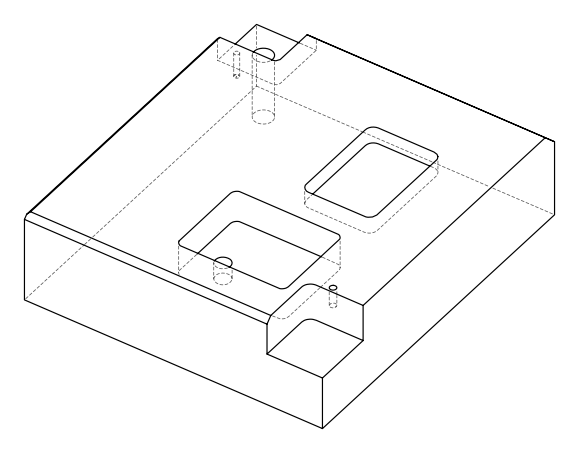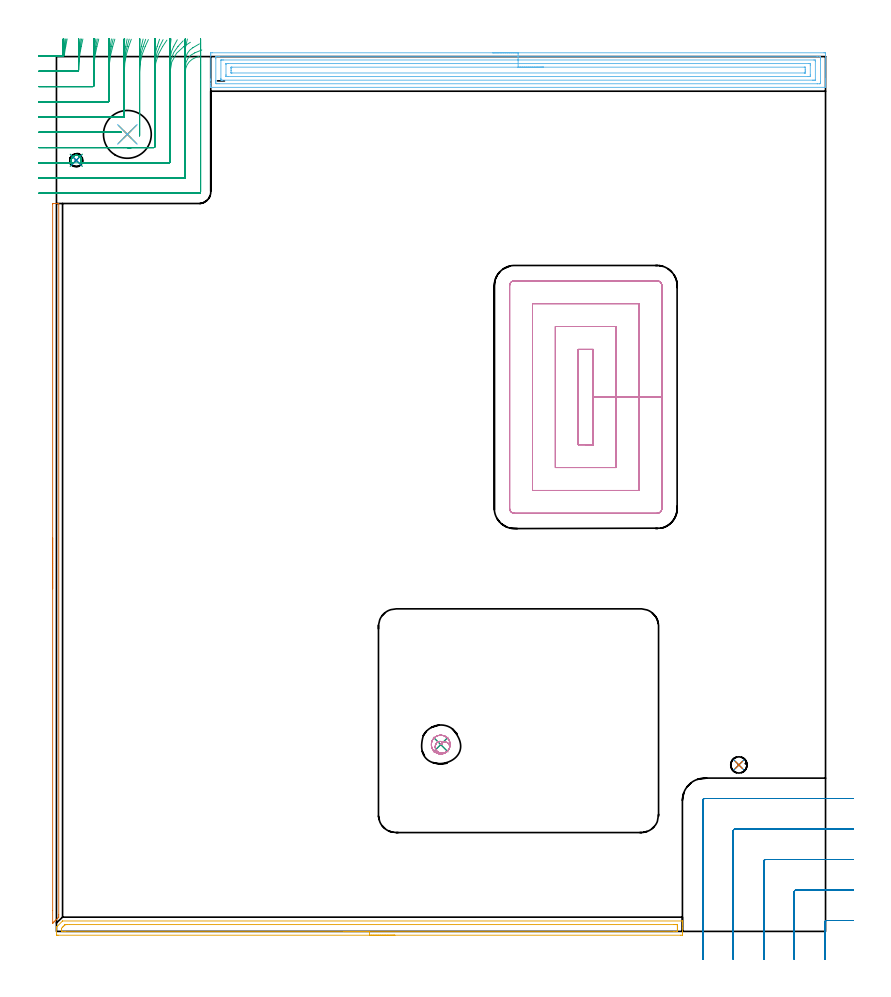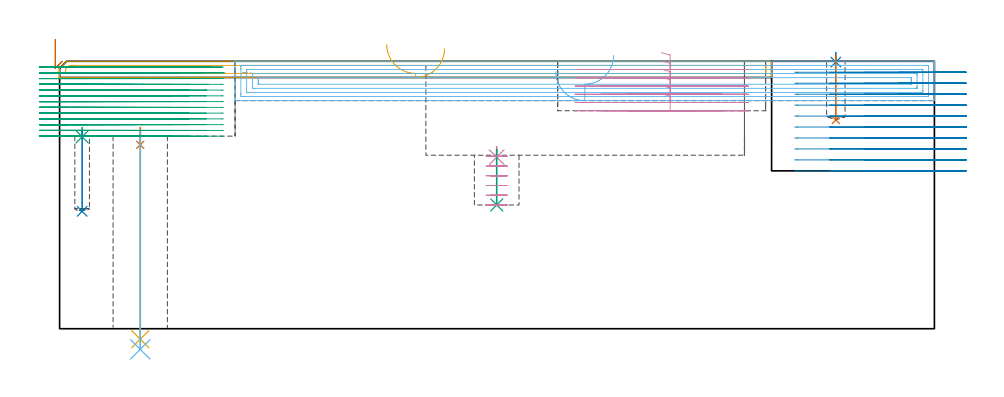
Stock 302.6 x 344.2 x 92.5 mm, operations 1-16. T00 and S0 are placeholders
(PLAN: 17 operations, 10 tool changes, 83.7 min)
(1 SPOT_DRILL | STEP1HOLE | NXT0321_9005460120000 | 0.05 min | 3103 mm3)
(2 SPOT_DRILL_1 | STEP1POCKET | NXT0321_9005460120000 | 0.03 min | 0 mm3)
(3 SPOT_DRILL_2 | STEP1POCKET_1 | NXT0321_9005460120000 | 0.03 min | 2790 mm3)
(4 SPOT_DRILL_3 | STEP1POCKET_2 | NXT0321_9005460120000 | 0.04 min | 3585 mm3)
(5 DRILL_THROUGH_HOLE_INTO_CENTER | STEP1HOLE | NXT0301_087 | 0.3 min | 6845 mm3)
(6 DRILL_TO_ENLARGE_THROUGH_HOLE | STEP1HOLE | UGT0301_256 | 0.31 min | 15695 mm3)
(7 DRILL_BLIND_HOLE_INTO_CENTER | STEP1POCKET | NXT0301_035 | 0.09 min | 621 mm3)
(8 DRILL_BLIND_HOLE_INTO_CENTER_1 | STEP1POCKET_1 | NXT0301_022 | 0.12 min | 521 mm3)
(9 DRILL_BLIND_HOLE_INTO_CENTER_2 | STEP1POCKET_2 | NXT0301_128 | 0.08 min | 1901 mm3)
(10 MILL_ROUGH_BLIND_HOLE_CONTOUR | STEP1POCKET_2 | NXT0201_009 | Spiral | 1.02 min | 3254 mm3)
(11 AREA_MILL | FG_CHAMFER_SURFACE | UGT0205_001 | 4.13 min | 3912 mm3)
(12 AREA_MILL_1 | FG_CHAMFER_SURFACE_1 | UGT0205_001 | 9.96 min | 23023 mm3)
(13 AREA_MILL_2 | FG_CHAMFER_SURFACE_2 | UGT0205_001 | 2.41 min | 817 mm3)
(14 MILL_CORNER_NOTCH_RECTANGULAR | CORNER_NOTCH_RECTANGULAR | NXT0201_012 | Follow Part, ap 4, ae 75% | 8.61 min | 127990 mm3)
(15 MILL_CORNER_NOTCH_RECTANGULAR_1 | CORNER_NOTCH_RECTANGULAR_1 | NXT0201_009 | Follow Part, ap 2, ae 75% | 21.52 min | 80135 mm3)
(16 MILL_RECTANGULAR_POCKET | POCKET_RECTANGULAR_STRAIGHT | NXT0201_011 | Follow Part, ap 3, ae 75% | 10.21 min | 126364 mm3)
(17 MILL_RECTANGULAR_POCKET_1 | POCKET_RECTANGULAR_STRAIGHT_1 | NXT0201_011 | Follow Part, ap 3, ae 75% | 24.79 min | 308334 mm3)
(TOOL NXT0321_9005460120000 | NC Spot Drill, 142deg, 12mm, Carbide, Uncoated | D12 PA142 FL30 Z2)
(TOOL NXT0301_087 | Carbide Drill 11.6mm [860.1-1160-058A1-MM 2214] | D11.6 PA140 FL72 Z2)
(TOOL UGT0301_256 | Twist Drill 18.8 mm | D18.8 PA118 FL135 Z2)
(TOOL NXT0301_035 | Carbide Drill 6.4mm [860.1-0640-032A1-MM 2214] | D6.4 PA140 FL53 Z2)
(TOOL NXT0301_022 | Carbide Drill 5.1mm [860.1-0510-015A1-MM 2214] | D5.1 PA140 FL28 Z2)
(TOOL NXT0301_128 | Carbide Drill 12mm [861.1-1200-036A1-GP GC34] | D12 PA150 FL37.4 Z2)
(TOOL NXT0201_009 | ENDMILL 8mm [2P460-0800-NA 1630] | D8 FL26 Z6)
(TOOL UGT0205_001 | Chamfer Mill 20 x 3 x 45 deg. | D20 FL50 Z2)
(TOOL NXT0201_012 | ENDMILL 16mm [2P460-1600-NA 1630] | D16 FL38 Z6)
(TOOL NXT0201_011 | ENDMILL 12mm [2P460-1200-NA 1630] | D12 FL38 Z6)
(OP 1 SPOT_DRILL)
G17 G21 G94 G90
T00 M6
G54
G17 G0 G90 X27.9 Y313.6 S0 M3
G43 Z102.5 H0
G94 G81 G98 Z63.6 F250. R69.6
G80
M5
M2
(OP 2 SPOT_DRILL_1)
G17 G21 G94 G90
T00 M6
G54
G17 G0 G90 X268.5 Y65.5 S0 M3
G43 Z102.5 H0
G94 G81 G98 Z92.225 F250. R95.5
G80
M5
M2
(OP 3 SPOT_DRILL_2)
G17 G21 G94 G90
T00 M6
G54
G17 G0 G90 X7.8 Y303.4 S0 M3
G43 Z102.5 H0
G94 G81 G98 Z66.38 F250. R69.6
G80
M5
M2
(OP 4 SPOT_DRILL_3)
G17 G21 G94 G90
T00 M6
G54
G17 G0 G90 X151.2 Y73.5 S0 M3
G43 Z102.5 H0
G94 G81 G98 Z59.337 F250. R63.
G80
M5
M2
(OP 5 DRILL_THROUGH_HOLE_INTO_CENTER)
G17 G21 G94 G90
T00 M6
G54
G17 G0 G90 X27.9 Y313.6 S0 M3
G43 Z102.5 H1
G94 G73 G98 Z-3.611 F250. Q10.03 R68.6
G80
M5
M2
(OP 6 DRILL_TO_ENLARGE_THROUGH_HOLE)
G17 G21 G94 G90
T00 M6
G54
G17 G0 G90 X27.9 Y313.6 S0 M3
G43 Z102.5 H0
G94 G73 G98 Z-7.148 F250. Q18.437 R68.6
G80
M5
M2
(OP 7 DRILL_BLIND_HOLE_INTO_CENTER)
G17 G21 G94 G90
T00 M6
G54
G17 G0 G90 X268.5 Y65.5 S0 M3
G43 Z102.5 H1
G94 G81 G98 Z72.2 F250. R94.5
G80
M5
M2
(OP 8 DRILL_BLIND_HOLE_INTO_CENTER_1)
G17 G21 G94 G90
T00 M6
G54
G17 G0 G90 X7.8 Y303.4 S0 M3
G43 Z102.5 H1
G94 G81 G98 Z40.6 F250. R68.6
G80
M5
M2
(OP 9 DRILL_BLIND_HOLE_INTO_CENTER_2)
G17 G21 G94 G90
T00 M6
G54
G17 G0 G90 X151.2 Y73.5 S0 M3
G43 Z102.5 H1
G94 G81 G98 Z42.8 F250. R62.
G80
M5
M2
(OP 10 MILL_ROUGH_BLIND_HOLE_CONTOUR)
G17 G21 G94 G90
T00 M6
G54
G17 G0 G90 X151.2 Y73.5 S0 M3
G43 Z102.5 H1
Z59.633
G94 G3 X151.344 Y74.717 R0.617 F250.
X149.401 Y73.932 R1.804
X150.528 Y70.357 R2.447
X154.497 Y71.82 R3.115
X152.88 Y76.797 R3.7
X154.497 Y71.82 R-3.7
X153.688 Y74.308 R1.85
X151.2 Y73.5 R1.85
G0 Z56.267
G3 X151.344 Y74.717 R0.617
X149.401 Y73.932 R1.804
X150.528 Y70.357 R2.447
X154.497 Y71.82 R3.115
X152.88 Y76.797 R3.7
X154.497 Y71.82 R-3.7
X153.688 Y74.308 R1.85
X151.2 Y73.5 R1.85
G0 Z52.9
G3 X151.344 Y74.717 R0.617
X149.401 Y73.932 R1.804
X150.528 Y70.357 R2.447
X154.497 Y71.82 R3.115
X152.88 Y76.797 R3.7
X154.497 Y71.82 R-3.7
X153.688 Y74.308 R1.85
X151.2 Y73.5 R1.85
G0 Z49.533
G3 X151.344 Y74.717 R0.617
X149.401 Y73.932 R1.804
X150.528 Y70.357 R2.447
X154.497 Y71.82 R3.115
X152.88 Y76.797 R3.7
X154.497 Y71.82 R-3.7
X153.688 Y74.308 R1.85
X151.2 Y73.5 R1.85
G0 Z46.167
G3 X151.344 Y74.717 R0.617
X149.401 Y73.932 R1.804
X150.528 Y70.357 R2.447
X154.497 Y71.82 R3.115
X152.88 Y76.797 R3.7
X154.497 Y71.82 R-3.7
X153.688 Y74.308 R1.85
X151.2 Y73.5 R1.85
G0 Z42.8
G3 X151.344 Y74.717 R0.617
X149.401 Y73.932 R1.804
X150.528 Y70.357 R2.447
X154.497 Y71.82 R3.115
X152.88 Y76.797 R3.7
X154.497 Y71.82 R-3.7
X153.688 Y74.308 R1.85
X151.2 Y73.5 R1.85
G0 Z102.5
M5
M2
(OP 11 AREA_MILL)
G17 G21 G94 G90
T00 M6
G54
G17 G0 G90 X133.15 Y-1.5 S1061 M3
G43 Z102.5 H0
Z96.9
G94 G1 X133.112 Z96.028 F250.
X132.998 Z95.163
X132.809 Z94.312
X132.547 Z93.48
X132.213 Z92.674
X131.81 Z91.9
X131.342 Z91.164
X130.81 Z90.472
X130.221 Z89.829
X129.578 Z89.24
X128.886 Z88.708
X128.15 Z88.24
X127.376 Z87.837
X126.57 Z87.503
X125.738 Z87.241
X124.886 Z87.052
X124.022 Z86.938
X123.15 Z86.9
X0.631
X0.472 Y-1.498 Z86.902
X0.002 Y-1.491 Z86.905
X0. Y-1.292 Z87.106
Y-0.035 Z88.36
Y0.698 Z89.098
Y1.012 Z89.412
X0.001 Y1.381 Z89.775
X0.01 Y1.703 Z90.101
X0.049 Y1.745 Z90.144
X0.184 Y1.884 Z90.283
X2.373 Y4.073 Z92.472
X2.41 Y4.1 Z92.499
X246.12 Z92.5
X246.29 Y4.104 Z92.495
X246.292 Y4.049 Z92.441
X246.3 Y3.627 Z92.027
Y3.369 Z91.768
Y2.635 Z91.031
Y1.379 Z89.776
Y-0.035 Z88.36
Y-0.664 Z87.733
X246.298 Y-0.926 Z87.471
X246.292 Y-1.491 Z86.905
X246.239 Y-1.493 Z86.904
X245.669 Y-1.5 Z86.9
X123.15
Y-0.086 Z88.314
X3.314
X2.467 Y-0.082 Z88.318
X2.42 Y-0.079 Z88.321
X2.01 Y-0.035 Z88.365
X2.004 Y0.378 Z88.778
X2.01 Y0.855 Z89.255
X2.017 Y1.256 Z89.656
X2.42 Y1.67 Z90.07
X2.457 Y1.708 Z90.108
X2.904 Y2.154 Z90.554
X3.314 Y2.563 Z90.963
X3.352 Y2.597 Z90.997
X3.397 Y2.635 Z91.035
X4.161 Y2.682 Z91.082
X4.208 Y2.684 Z91.084
X5.052 Y2.686 Z91.086
X242.986
X243.833 Y2.682 Z91.082
X243.88 Y2.679 Z91.079
X244.29 Y2.635 Z91.035
X244.297 Y2.22 Z90.62
X244.299 Y1.745 Z90.145
X244.3 Y1.327 Z89.727
X244.299 Y0.855 Z89.255
X244.298 Y0.439 Z88.839
X244.29 Y-0.035 Z88.365
X243.925 Y-0.08 Z88.32
X243.88 Y-0.082 Z88.318
X243.036 Y-0.086 Z88.314
X242.986
X123.15
X122.278 Z88.352
X121.414 Z88.466
X120.562 Z88.655
X119.73 Z88.917
X118.924 Z89.251
X118.15 Z89.654
X117.414 Z90.123
X116.722 Z90.654
X116.079 Z91.243
X115.49 Z91.886
X114.958 Z92.578
X114.49 Z93.314
X114.087 Z94.088
X113.753 Z94.894
X113.491 Z95.726
X113.302 Z96.578
X113.188 Z97.443
X113.15 Z98.314
G0 Z102.5
M5
M2
(OP 12 AREA_MILL_1)
G17 G21 G94 G90
T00 M6
G54
G17 G0 G90 X171.65 Y345.7 S1061 M3
G43 Z102.5 H0
Z88.9
G94 G1 X171.688 Z88.028 F250.
X171.802 Z87.164
X171.991 Z86.312
X172.253 Z85.48
X172.587 Z84.674
X172.99 Z83.9
X173.458 Z83.164
X173.99 Z82.472
X174.579 Z81.829
X175.222 Z81.24
X175.914 Z80.708
X176.65 Z80.24
X177.424 Z79.837
X178.23 Z79.503
X179.062 Z79.241
X179.913 Z79.052
X180.778 Z78.938
X181.65 Z78.9
X302.007
X302.331 Y345.696 Z78.902
X302.59 Y345.691 Z78.906
X302.6 Y345.428 Z79.169
Y335.34 Z89.254
Y334.743 Z89.853
Y334.45 Z90.146
Y333.853 Z90.743
Y333.56 Z91.035
Y332.974 Z91.625
Y332.476 Z92.123
Y332.141 Z92.45
X302.591 Y332.103 Z92.488
X302.453 Y332.1 Z92.5
X60.847
X60.71 Y332.103 Z92.488
X60.707 Y332.139 Z92.452
X60.7 Y332.475 Z92.124
Y332.974 Z91.625
Y333.56 Z91.035
Y334.743 Z89.854
Y335.34 Z89.254
Y344.831 Z79.766
X60.702 Y345.13 Z79.467
X60.707 Y345.691 Z78.906
X60.728 Y345.693 Z78.904
X61.293 Y345.7 Z78.9
X181.65
Y344.286 Z80.314
X299.333
X300.181 Y344.283 Z80.317
X300.224 Y344.28 Z80.32
X300.59 Y344.24 Z80.36
X300.597 Y343.868 Z80.732
X300.599 Y343.35 Z81.25
X300.6 Y342.975 Z81.625
X300.599 Y334.45 Z90.15
X300.598 Y334.078 Z90.522
X300.59 Y333.56 Z91.04
X300.264 Y333.52 Z91.08
X300.224 Y333.518 Z91.082
X299.379 Y333.514 Z91.086
X299.333
X63.967
X63.119 Y333.517 Z91.083
X63.076 Y333.52 Z91.08
X62.71 Y333.56 Z91.04
X62.703 Y333.932 Z90.668
X62.701 Y334.45 Z90.15
X62.7 Y334.825 Z89.775
X62.701 Y343.35 Z81.25
X62.702 Y343.723 Z80.877
X62.71 Y344.24 Z80.36
X63.036 Y344.28 Z80.32
X63.076 Y344.282 Z80.318
X63.921 Y344.286 Z80.314
X63.967
X181.65
Y342.872 Z81.728
X298.029 Y342.871 Z81.729
X298.441 Y342.867 Z81.733
X298.569 Y342.865 Z81.735
X298.59 Y342.618 Z81.982
X298.597 Y342.46 Z82.14
X298.6 Y342.302 Z82.298
X298.599 Y335.182 Z89.418
X298.593 Y335.024 Z89.576
X298.586 Y334.935 Z89.665
X298.544 Y334.932 Z89.668
X298.441 Y334.93 Z89.67
X297.962 Y334.928 Z89.672
X297.55
X65.271 Y334.929 Z89.671
X64.859 Y334.933 Z89.667
X64.731 Y334.935 Z89.665
X64.71 Y335.182 Z89.418
X64.703 Y335.34 Z89.26
X64.7 Y335.498 Z89.102
X64.701 Y342.618 Z81.982
X64.707 Y342.776 Z81.824
X64.714 Y342.865 Z81.735
X64.756 Y342.868 Z81.732
X64.859 Y342.87 Z81.73
X65.338 Y342.871 Z81.729
X65.75 Y342.872 Z81.728
X181.65
Y341.457 Z83.143
X295.88
X296.557 Y341.451 Z83.149
X296.59 Y341.45 Z83.151
X296.594 Y341.408 Z83.192
X296.597 Y341.313 Z83.287
X296.599 Y341.121 Z83.479
X296.6 Y340.738 Z83.862
Y337.178 Z87.422
X296.599 Y336.704 Z87.896
X296.597 Y336.496 Z88.104
X296.592 Y336.393 Z88.207
X296.588 Y336.349 Z88.251
X296.541 Y336.347 Z88.253
X295.767 Y336.343 Z88.257
X295.654
X67.42
X66.743 Y336.349 Z88.251
X66.71 Y336.351 Z88.249
X66.706 Y336.392 Z88.208
X66.703 Y336.487 Z88.113
X66.701 Y336.679 Z87.921
X66.7 Y337.062 Z87.538
X66.701 Y341.096 Z83.504
X66.703 Y341.304 Z83.296
X66.708 Y341.407 Z83.193
X66.712 Y341.451 Z83.149
X66.759 Y341.453 Z83.147
X67.533 Y341.457 Z83.143
X67.646
X181.65
Y340.043 Z84.557
X294.237
X294.406 Y340.041 Z84.559
X294.541 Y340.038 Z84.562
X294.579 Y340.036 Z84.564
X294.59 Y340.028 Z84.572
X294.592 Y339.995 Z84.605
X294.596 Y339.79 Z84.81
X294.6 Y339.175 Z85.425
Y338.9 Z85.7
Y338.285 Z86.315
X294.599 Y338.01 Z86.59
X294.597 Y337.856 Z86.744
X294.593 Y337.78 Z86.82
X294.591 Y337.766 Z86.834
X294.562 Y337.764 Z86.836
X294.491 Y337.76 Z86.84
X294.237 Y337.757 Z86.843
X69.063
X68.894 Y337.759 Z86.841
X68.759 Y337.762 Z86.838
X68.72 Y337.764 Z86.836
X68.71 Y337.772 Z86.828
X68.708 Y337.805 Z86.795
X68.704 Y338.01 Z86.59
X68.7 Y338.625 Z85.975
Y338.9 Z85.7
Y339.515 Z85.085
X68.701 Y339.79 Z84.81
X68.703 Y339.944 Z84.656
X68.707 Y340.02 Z84.58
X68.709 Y340.034 Z84.566
X68.738 Y340.036 Z84.564
X68.809 Y340.039 Z84.561
X69.063 Y340.042 Z84.558
X181.65 Y340.043 Z84.557
X182.522 Z84.595
X183.386 Z84.709
X184.238 Z84.898
X185.07 Z85.16
X185.876 Z85.494
X186.65 Z85.897
X187.386 Z86.365
X188.078 Z86.896
X188.721 Z87.486
X189.31 Z88.129
X189.841 Z88.821
X190.31 Z89.557
X190.713 Z90.331
X191.047 Z91.137
X191.309 Z91.969
X191.498 Z92.82
X191.612 Z93.685
X191.65 Z94.557
G0 Z102.5
M5
M2
(OP 13 AREA_MILL_2)
G17 G21 G94 G90
T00 M6
G54
G17 G0 G90 X-1.5 Y134.8 S1061 M3
G43 Z102.5 H0
Z100.1
G94 G1 Y134.838 Z99.228 F250.
Y134.952 Z98.364
Y135.141 Z97.512
Y135.403 Z96.68
Y135.737 Z95.874
Y136.14 Z95.1
Y136.608 Z94.364
Y137.14 Z93.672
Y137.729 Z93.029
Y138.372 Z92.44
Y139.064 Z91.908
Y139.8 Z91.44
Y140.574 Z91.037
Y141.38 Z90.703
Y142.212 Z90.441
Y143.064 Z90.252
Y143.928 Z90.138
Y144.8 Z90.1
Y285.963
X-1.496 Y286.242 Z90.104
X-1.491 Y286.397 Z90.105
X-1.481 Y286.399 Z90.116
X-0.3 Y286.4 Z91.295
X0.319 Z91.918
X0.668 Z92.267
X0.786 Y286.397 Z92.378
X0.898 Y286.39 Z92.488
X0.9 Y286.242 Z92.5
Y6.482
X0.893 Y5.6 Z92.493
X0.887 Y5.589 Z92.487
X0.573 Y5.271 Z92.169
X-0.158 Y4.541 Z91.439
X-0.3 Y4.398 Z91.295
X-0.448 Y4.251 Z91.149
X-0.585 Y4.114 Z91.013
X-0.736 Y3.961 Z90.859
X-0.895 Y3.804 Z90.703
X-1.012 Y3.687 Z90.586
X-1.173 Y3.525 Z90.422
X-1.341 Y3.358 Z90.257
X-1.397 Y3.302 Z90.201
X-1.496 Y3.216 Z90.102
X-1.499 Y3.222 Z90.099
X-1.5 Y8.211 Z90.1
Y144.8
Y145.672 Z90.138
Y146.536 Z90.252
Y147.388 Z90.441
Y148.22 Z90.703
Y149.026 Z91.037
Y149.8 Z91.44
Y150.536 Z91.908
Y151.228 Z92.44
Y151.871 Z93.029
Y152.46 Z93.672
Y152.992 Z94.364
Y153.46 Z95.1
Y153.863 Z95.874
Y154.197 Z96.68
Y154.459 Z97.512
Y154.648 Z98.364
Y154.762 Z99.228
Y154.8 Z100.1
G0 Z102.5
M5
M2
(OP 14 MILL_CORNER_NOTCH_RECTANGULAR)
G17 G21 G94 G90
T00 M6
G54
G17 G0 G90 X313.6 Y4.3 S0 M3
G43 Z102.5 H1
Z88.71
G94 G1 X310.6 F250.
X303.095 F500.
G3 X302.3 Y3.505 R0.8
G1 Y-8.
Y-11. F250.
G0 Z102.5
X313.6 Y16.3
Z88.71
G1 X310.6
X291.096 F500.
G3 X290.3 Y15.504 R0.8
G1 Y-8.
Y-11. F250.
G0 Z102.5
X313.6 Y28.3
Z88.71
G1 X310.6
X279.096 F500.
G3 X278.3 Y27.504 R0.8
G1 Y-8.
Y-11. F250.
G0 Z102.5
X313.6 Y40.3
Z88.71
G1 X310.6
X267.096 F500.
G3 X266.3 Y39.504 R0.8
G1 Y-8.
Y-11. F250.
G0 Z102.5
X313.6 Y52.3
Z88.71
G1 X310.6
X255.096 F500.
G3 X254.3 Y51.504 R0.8
G1 Y-8.
Y-11. F250.
G0 Z102.5
X313.6 Y4.3
Z84.92
G1 X310.6
X303.095 F500.
G3 X302.3 Y3.505 R0.8
G1 Y-8.
Y-11. F250.
G0 Z102.5
X313.6 Y16.3
Z84.92
G1 X310.6
X291.096 F500.
G3 X290.3 Y15.504 R0.8
G1 Y-8.
Y-11. F250.
G0 Z102.5
X313.6 Y28.3
Z84.92
G1 X310.6
X279.096 F500.
G3 X278.3 Y27.504 R0.8
G1 Y-8.
Y-11. F250.
G0 Z102.5
X313.6 Y40.3
Z84.92
G1 X310.6
X267.096 F500.
G3 X266.3 Y39.504 R0.8
G1 Y-8.
Y-11. F250.
G0 Z102.5
X313.6 Y52.3
Z84.92
G1 X310.6
X255.096 F500.
G3 X254.3 Y51.504 R0.8
G1 Y-8.
Y-11. F250.
G0 Z102.5
X313.6 Y4.3
Z81.13
G1 X310.6
X303.095 F500.
G3 X302.3 Y3.505 R0.8
G1 Y-8.
Y-11. F250.
G0 Z102.5
X313.6 Y16.3
Z81.13
G1 X310.6
X291.096 F500.
G3 X290.3 Y15.504 R0.8
G1 Y-8.
Y-11. F250.
G0 Z102.5
X313.6 Y28.3
Z81.13
G1 X310.6
X279.096 F500.
G3 X278.3 Y27.504 R0.8
G1 Y-8.
Y-11. F250.
G0 Z102.5
X313.6 Y40.3
Z81.13
G1 X310.6
X267.096 F500.
G3 X266.3 Y39.504 R0.8
G1 Y-8.
Y-11. F250.
G0 Z102.5
X313.6 Y52.3
Z81.13
G1 X310.6
X255.096 F500.
G3 X254.3 Y51.504 R0.8
G1 Y-8.
Y-11. F250.
G0 Z102.5
X313.6 Y4.3
Z77.34
G1 X310.6
X303.095 F500.
G3 X302.3 Y3.505 R0.8
G1 Y-8.
Y-11. F250.
G0 Z102.5
X313.6 Y16.3
Z77.34
G1 X310.6
X291.096 F500.
G3 X290.3 Y15.504 R0.8
G1 Y-8.
Y-11. F250.
G0 Z102.5
X313.6 Y28.3
Z77.34
G1 X310.6
X279.096 F500.
G3 X278.3 Y27.504 R0.8
G1 Y-8.
Y-11. F250.
G0 Z102.5
X313.6 Y40.3
Z77.34
G1 X310.6
X267.096 F500.
G3 X266.3 Y39.504 R0.8
G1 Y-8.
Y-11. F250.
G0 Z102.5
X313.6 Y52.3
Z77.34
G1 X310.6
X255.096 F500.
G3 X254.3 Y51.504 R0.8
G1 Y-8.
Y-11. F250.
G0 Z102.5
X313.6 Y4.3
Z73.55
G1 X310.6
X303.095 F500.
G3 X302.3 Y3.505 R0.8
G1 Y-8.
Y-11. F250.
G0 Z102.5
X313.6 Y16.3
Z73.55
G1 X310.6
X291.096 F500.
G3 X290.3 Y15.504 R0.8
G1 Y-8.
Y-11. F250.
G0 Z102.5
X313.6 Y28.3
Z73.55
G1 X310.6
X279.096 F500.
G3 X278.3 Y27.504 R0.8
G1 Y-8.
Y-11. F250.
G0 Z102.5
X313.6 Y40.3
Z73.55
G1 X310.6
X267.096 F500.
G3 X266.3 Y39.504 R0.8
G1 Y-8.
Y-11. F250.
G0 Z102.5
X313.6 Y52.3
Z73.55
G1 X310.6
X255.096 F500.
G3 X254.3 Y51.504 R0.8
G1 Y-8.
Y-11. F250.
G0 Z102.5
X313.6 Y4.3
Z69.76
G1 X310.6
X303.095 F500.
G3 X302.3 Y3.505 R0.8
G1 Y-8.
Y-11. F250.
G0 Z102.5
X313.6 Y16.3
Z69.76
G1 X310.6
X291.096 F500.
G3 X290.3 Y15.504 R0.8
G1 Y-8.
Y-11. F250.
G0 Z102.5
X313.6 Y28.3
Z69.76
G1 X310.6
X279.096 F500.
G3 X278.3 Y27.504 R0.8
G1 Y-8.
Y-11. F250.
G0 Z102.5
X313.6 Y40.3
Z69.76
G1 X310.6
X267.096 F500.
G3 X266.3 Y39.504 R0.8
G1 Y-8.
Y-11. F250.
G0 Z102.5
X313.6 Y52.3
Z69.76
G1 X310.6
X255.096 F500.
G3 X254.3 Y51.504 R0.8
G1 Y-8.
Y-11. F250.
G0 Z102.5
X313.6 Y4.3
Z65.97
G1 X310.6
X303.095 F500.
G3 X302.3 Y3.505 R0.8
G1 Y-8.
Y-11. F250.
G0 Z102.5
X313.6 Y16.3
Z65.97
G1 X310.6
X291.096 F500.
G3 X290.3 Y15.504 R0.8
G1 Y-8.
Y-11. F250.
G0 Z102.5
X313.6 Y28.3
Z65.97
G1 X310.6
X279.096 F500.
G3 X278.3 Y27.504 R0.8
G1 Y-8.
Y-11. F250.
G0 Z102.5
X313.6 Y40.3
Z65.97
G1 X310.6
X267.096 F500.
G3 X266.3 Y39.504 R0.8
G1 Y-8.
Y-11. F250.
G0 Z102.5
X313.6 Y52.3
Z65.97
G1 X310.6
X255.096 F500.
G3 X254.3 Y51.504 R0.8
G1 Y-8.
Y-11. F250.
G0 Z102.5
X313.6 Y4.3
Z62.18
G1 X310.6
X303.095 F500.
G3 X302.3 Y3.505 R0.8
G1 Y-8.
Y-11. F250.
G0 Z102.5
X313.6 Y16.3
Z62.18
G1 X310.6
X291.096 F500.
G3 X290.3 Y15.504 R0.8
G1 Y-8.
Y-11. F250.
G0 Z102.5
X313.6 Y28.3
Z62.18
G1 X310.6
X279.096 F500.
G3 X278.3 Y27.504 R0.8
G1 Y-8.
Y-11. F250.
G0 Z102.5
X313.6 Y40.3
Z62.18
G1 X310.6
X267.096 F500.
G3 X266.3 Y39.504 R0.8
G1 Y-8.
Y-11. F250.
G0 Z102.5
X313.6 Y52.3
Z62.18
G1 X310.6
X255.096 F500.
G3 X254.3 Y51.504 R0.8
G1 Y-8.
Y-11. F250.
G0 Z102.5
X313.6 Y4.3
Z58.39
G1 X310.6
X303.095 F500.
G3 X302.3 Y3.505 R0.8
G1 Y-8.
Y-11. F250.
G0 Z102.5
X313.6 Y16.3
Z58.39
G1 X310.6
X291.096 F500.
G3 X290.3 Y15.504 R0.8
G1 Y-8.
Y-11. F250.
G0 Z102.5
X313.6 Y28.3
Z58.39
G1 X310.6
X279.096 F500.
G3 X278.3 Y27.504 R0.8
G1 Y-8.
Y-11. F250.
G0 Z102.5
X313.6 Y40.3
Z58.39
G1 X310.6
X267.096 F500.
G3 X266.3 Y39.504 R0.8
G1 Y-8.
Y-11. F250.
G0 Z102.5
X313.6 Y52.3
Z58.39
G1 X310.6
X255.096 F500.
G3 X254.3 Y51.504 R0.8
G1 Y-8.
Y-11. F250.
G0 Z102.5
X313.6 Y4.3
Z54.6
G1 X310.6
X303.095 F500.
G3 X302.3 Y3.505 R0.8
G1 Y-8.
Y-11. F250.
G0 Z102.5
X313.6 Y16.3
Z54.6
G1 X310.6
X291.096 F500.
G3 X290.3 Y15.504 R0.8
G1 Y-8.
Y-11. F250.
G0 Z102.5
X313.6 Y28.3
Z54.6
G1 X310.6
X279.096 F500.
G3 X278.3 Y27.504 R0.8
G1 Y-8.
Y-11. F250.
G0 Z102.5
X313.6 Y40.3
Z54.6
G1 X310.6
X267.096 F500.
G3 X266.3 Y39.504 R0.8
G1 Y-8.
Y-11. F250.
G0 Z102.5
X313.6 Y52.3
Z54.6
G1 X310.6
X255.096 F500.
G3 X254.3 Y51.504 R0.8
G1 Y-8.
Y-11. F250.
G0 Z102.5
M5
M2
(OP 15 MILL_CORNER_NOTCH_RECTANGULAR_1)
G17 G21 G94 G90
T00 M6
G54
G17 G0 G90 X-6.995 Y344.4 S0 M3
G43 Z102.5 H1
Z90.508
G94 G1 X-3.995 F250.
X2.714 F500.
G3 X3.107 Y344.747 R0.4
G2 X3.647 Y348.2 R54.
G1 X4.207 Y351.147 F250.
G0 Z102.5
X-7. Y338.4
Z90.508
G1 X-4.
X8.308 F500.
G3 X8.705 Y338.791 R0.4
G2 X9.768 Y348.2 R48.
G1 X10.398 Y351.133 F250.
G0 Z102.5
X-7. Y332.4
Z90.508
G1 X-4.
X14.304 F500.
G3 X14.7 Y332.796 R0.4
G1 Y338.13
G2 X15.925 Y348.2 R42.
G1 X16.644 Y351.112 F250.
G0 Z102.5
X-7. Y326.4
Z90.508
G1 X-4.
X20.303 F500.
G3 X20.7 Y326.797 R0.4
G1 Y338.13
G2 X22.137 Y348.2 R36.
G1 X22.976 Y351.08 F250.
G0 Z102.5
X-7. Y320.4
Z90.508
G1 X-4.
X26.303 F500.
G3 X26.7 Y320.797 R0.4
G1 Y338.13
G2 X28.441 Y348.2 R30.
G1 X29.448 Y351.026 F250.
G0 Z102.5
X-7. Y314.4
Z90.508
G1 X-4.
X22.566 F500.
X25.566 F250.
G0 Z102.5
X-7. Y308.4
Z90.508
G1 X-4.
X26.459 F500.
X29.459 F250.
G0 Z102.5
X32.7 Y313.066
Z90.508
G1 Y316.066
Y338.13 F500.
G2 X34.915 Y348.2 R24.
G1 X36.174 Y350.923 F250.
G0 Z102.5
X27.842 Y308.4
Z90.508
G1 X29.342
X38.303 F500.
G3 X38.7 Y308.797 R0.4
G1 Y338.13
G2 X41.78 Y348.2 R18.
G1 X43.459 Y350.687 F250.
G0 Z102.5
X-7. Y302.4
Z90.508
G1 X-4.
X6.084 F500.
G2 X5.812 Y303.258 R2.027
X8.606 Y305.222 R1.994
X9.6 Y302.542 R2.006
G1 X9.528 Y302.4
X44.303
G3 X44.7 Y302.797 R0.4
G1 Y338.13
G2 X50.173 Y348.2 R12.
G1 X52.691 Y349.832 F250.
G0 Z102.5
X-7. Y296.4
Z90.508
G1 X-4.
X50.303 F500.
G3 X50.7 Y296.797 R0.4
G1 Y338.13
G2 X54.7 Y343.787 R6.
G1 X56.114 Y344.287 F250.
G0 Z102.5
X-7. Y290.4
Z90.508
G1 X-4.
X56.1 F500.
G3 X56.7 Y291. R0.6
G1 Y338.13
Y341.13 F250.
G0 Z102.5
X-6.995 Y344.4
Z88.515
G1 X-3.995
X2.505 F500.
G3 X2.9 Y344.762 R0.4
G2 X3.308 Y348.2 R54.
G1 X3.756 Y351.166 F250.
G0 Z102.5
X-7. Y338.4
Z88.515
G1 X-4.
X8.304 F500.
G3 X8.7 Y338.796 R0.4
G1 Y340.123
G2 X9.385 Y348.2 R48.
G1 X9.889 Y351.157 F250.
G0 Z102.5
X-7. Y332.4
Z88.515
G1 X-4.
X14.304 F500.
G3 X14.7 Y332.796 R0.4
G1 Y340.123
G2 X15.484 Y348.2 R42.
G1 X16.061 Y351.144 F250.
G0 Z102.5
X-7. Y326.4
Z88.515
G1 X-4.
X20.303 F500.
G3 X20.7 Y326.797 R0.4
G1 Y340.123
G2 X21.618 Y348.2 R36.
G1 X22.291 Y351.123 F250.
G0 Z102.5
X-7. Y320.4
Z88.515
G1 X-4.
X26.303 F500.
G3 X26.7 Y320.797 R0.4
G1 Y340.123
G2 X27.808 Y348.2 R30.
G1 X28.616 Y351.089 F250.
G0 Z102.5
X-7. Y314.4
Z88.515
G1 X-4.
X22.568 F500.
X25.568 F250.
G0 Z102.5
X-7. Y308.4
Z88.515
G1 X-4.
X26.459 F500.
X29.459 F250.
G0 Z102.5
X32.7 Y313.066
Z88.515
G1 Y316.066
Y340.123 F500.
G2 X34.1 Y348.2 R24.
G1 X35.11 Y351.025 F250.
G0 Z102.5
X27.842 Y308.4
Z88.515
G1 X29.342
X38.303 F500.
G3 X38.7 Y308.797 R0.4
G1 Y340.123
G2 X40.614 Y348.2 R18.
G1 X41.96 Y350.881 F250.
G0 Z102.5
X-7. Y302.4
Z88.515
G1 X-4.
X6.084 F500.
G2 X5.812 Y303.261 R2.027
X8.508 Y305.262 R1.994
G1 X8.606 Y305.222
G2 X9.784 Y303.246 R2.006
X9.598 Y302.536 R2.006
G1 X9.528 Y302.4
X44.303
G3 X44.7 Y302.797 R0.4
G1 Y340.123
G2 X47.826 Y348.2 R12.
G1 X49.845 Y350.419 F250.
G0 Z102.5
X-7. Y296.4
Z88.515
G1 X-4.
X50.303 F500.
G3 X50.7 Y296.797 R0.4
G1 Y340.123
G2 X54.419 Y345.672 R6.
G1 X57.194 Y346.813 F250.
G0 Z102.5
X-7. Y290.4
Z88.515
G1 X-4.
X56.1 F500.
G3 X56.7 Y291. R0.6
G1 Y340.123
Y343.123 F250.
G0 Z102.5
X-6.995 Y344.4
Z86.523
G1 X-3.995
X2.352 F500.
G3 X2.747 Y344.779 R0.4
G2 X3. Y348.2 R54.
G1 X3.316 Y351.183 F250.
G0 Z102.5
X-7. Y338.4
Z86.523
G1 X-4.
X8.304 F500.
G3 X8.7 Y338.796 R0.4
G1 Y342.517
G2 X9.038 Y348.2 R48.
G1 X9.393 Y351.179 F250.
G0 Z102.5
X-7. Y332.4
Z86.523
G1 X-4.
X14.304 F500.
G3 X14.7 Y332.796 R0.4
G1 Y342.517
G2 X15.086 Y348.2 R42.
G1 X15.492 Y351.172 F250.
G0 Z102.5
X-7. Y326.4
Z86.523
G1 X-4.
X20.303 F500.
G3 X20.7 Y326.797 R0.4
G1 Y342.517
G2 X21.151 Y348.2 R36.
G1 X21.625 Y351.162 F250.
G0 Z102.5
X-7. Y320.4
Z86.523
G1 X-4.
X26.303 F500.
G3 X26.7 Y320.797 R0.4
G1 Y342.517
G2 X27.243 Y348.2 R30.
G1 X27.811 Y351.146 F250.
G0 Z102.5
X-7. Y314.4
Z86.523
G1 X-4.
X22.568 F500.
X25.568 F250.
G0 Z102.5
X-7. Y308.4
Z86.523
G1 X-4.
X26.459 F500.
X29.459 F250.
G0 Z102.5
X32.7 Y313.066
Z86.523
G1 Y316.066
Y342.517 F500.
G2 X33.382 Y348.2 R24.
G1 X34.093 Y351.115 F250.
G0 Z102.5
X27.842 Y308.4
Z86.523
G1 X29.342
X38.303 F500.
G3 X38.7 Y308.797 R0.4
G1 Y342.517
G2 X39.621 Y348.2 R18.
G1 X40.568 Y351.047 F250.
G0 Z102.5
X-7. Y302.4
Z86.523
G1 X-4.
X6.084 F500.
G2 X5.812 Y303.26 R2.027
X6.632 Y305.013 R1.994
X8.604 Y305.222 R1.994
X9.783 Y303.226 R2.006
X9.598 Y302.536 R2.006
G1 X9.528 Y302.4
X44.303
G3 X44.7 Y302.797 R0.4
G1 Y342.517
G2 X46.131 Y348.2 R12.
G1 X47.552 Y350.842 F250.
G0 Z102.5
X-7. Y296.4
Z86.523
G1 X-4.
X50.303 F500.
G3 X50.7 Y296.797 R0.4
G1 Y342.517
G2 X53.654 Y347.687 R6.
G1 X56.239 Y349.21 F250.
G0 Z102.5
X-7. Y290.4
Z86.523
G1 X-4.
X56.1 F500.
G3 X56.7 Y291. R0.6
G1 Y342.517
Y345.517 F250.
G0 Z102.5
X-6.995 Y344.4
Z84.531
G1 X-3.995
X2.304 F500.
G3 X2.7 Y344.796 R0.4
G1 Y346.865
G2 X2.717 Y348.2 R54.
G1 X2.791 Y351.199 F250.
G0 Z102.5
X-7. Y338.4
Z84.531
G1 X-4.
X8.304 F500.
G3 X8.7 Y338.796 R0.4
G1 Y346.865
G2 X8.719 Y348.2 R48.
G1 X8.802 Y351.199 F250.
G0 Z102.5
X-7. Y332.4
Z84.531
G1 X-4.
X14.304 F500.
G3 X14.7 Y332.796 R0.4
G1 Y346.865
G2 X14.721 Y348.2 R42.
G1 X14.817 Y351.198 F250.
G0 Z102.5
X-7. Y326.4
Z84.531
G1 X-4.
X20.303 F500.
G3 X20.7 Y326.797 R0.4
G1 Y346.865
G2 X20.725 Y348.2 R36.
G1 X20.836 Y351.198 F250.
G0 Z102.5
X-7. Y320.4
Z84.531
G1 X-4.
X26.303 F500.
G3 X26.7 Y320.797 R0.4
G1 Y346.865
G2 X26.73 Y348.2 R30.
G1 X26.863 Y351.197 F250.
G0 Z102.5
X-7. Y314.4
Z84.531
G1 X-4.
X22.566 F500.
X25.566 F250.
G0 Z102.5
X-7. Y308.4
Z84.531
G1 X-4.
X26.459 F500.
X29.459 F250.
G0 Z102.5
X32.7 Y313.066
Z84.531
G1 Y316.066
Y346.865 F500.
G2 X32.737 Y348.2 R24.
G1 X32.904 Y351.195 F250.
G0 Z102.5
X27.842 Y308.4
Z84.531
G1 X29.342
X38.303 F500.
G3 X38.7 Y308.797 R0.4
G1 Y346.865
G2 X38.75 Y348.2 R18.
G1 X38.972 Y351.192 F250.
G0 Z102.5
X-7. Y302.4
Z84.531
G1 X-4.
X6.084 F500.
G2 X5.812 Y303.258 R2.027
X5.962 Y304.168 R1.994
X8.604 Y305.222 R1.994
X9.702 Y302.805 R2.006
X9.6 Y302.542 R2.006
G1 X9.528 Y302.4
X44.303
G3 X44.7 Y302.797 R0.4
G1 Y346.865
G2 X44.775 Y348.2 R12.
G1 X45.108 Y351.181 F250.
G0 Z102.5
X-7. Y296.4
Z84.531
G1 X-4.
X50.303 F500.
G3 X50.7 Y296.797 R0.4
G1 Y346.865
G2 X50.85 Y348.2 R6.
G1 X51.518 Y351.125 F250.
G0 Z102.5
X-7. Y290.4
Z84.531
G1 X-4.
X56.1 F500.
G3 X56.7 Y291. R0.6
G1 Y346.865
Y349.865 F250.
G0 Z102.5
X-6.995 Y344.4
Z82.538
G1 X-3.995
X2.304 F500.
G3 X2.7 Y344.796 R0.4
G1 Y348.089
Y348.2
X2.706 Y351.2 F250.
G0 Z102.5
X-7. Y338.4
Z82.538
G1 X-4.
X8.304 F500.
G3 X8.7 Y338.796 R0.4
G1 Y348.089
Y348.2
X8.707 Y351.2 F250.
G0 Z102.5
X-7. Y332.4
Z82.538
G1 X-4.
X14.304 F500.
G3 X14.7 Y332.796 R0.4
G1 Y348.089
Y348.2
X14.708 Y351.2 F250.
G0 Z102.5
X-7. Y326.4
Z82.538
G1 X-4.
X20.303 F500.
G3 X20.7 Y326.797 R0.4
G1 Y348.089
Y348.2
X20.709 Y351.2 F250.
G0 Z102.5
X-7. Y320.4
Z82.538
G1 X-4.
X26.303 F500.
G3 X26.7 Y320.797 R0.4
G1 Y348.089
Y348.2
X26.711 Y351.2 F250.
G0 Z102.5
X-7. Y314.4
Z82.538
G1 X-4.
X22.566 F500.
X25.566 F250.
G0 Z102.5
X-7. Y308.4
Z82.538
G1 X-4.
X26.459 F500.
X29.459 F250.
G0 Z102.5
X32.7 Y313.066
Z82.538
G1 Y316.066
Y348.089 F500.
Y348.2
X32.714 Y351.2 F250.
G0 Z102.5
X27.842 Y308.4
Z82.538
G1 X29.342
X38.303 F500.
G3 X38.7 Y308.797 R0.4
G1 Y348.089
Y348.2
X38.719 Y351.2 F250.
G0 Z102.5
X-7. Y302.4
Z82.538
G1 X-4.
X6.084 F500.
G2 X5.812 Y303.258 R2.027
X8.606 Y305.222 R1.994
X9.6 Y302.542 R2.006
G1 X9.528 Y302.4
X44.303
G3 X44.7 Y302.797 R0.4
G1 Y348.089
X44.701 Y348.2
X44.728 Y351.2 F250.
G0 Z102.5
X-7. Y296.4
Z82.538
G1 X-4.
X50.303 F500.
G3 X50.7 Y296.797 R0.4
G1 Y348.089
X50.701 Y348.2
X50.756 Y351.199 F250.
G0 Z102.5
X-7. Y290.4
Z82.538
G1 X-4.
X56.1 F500.
G3 X56.7 Y291. R0.6
G1 Y348.089
Y351.089 F250.
G0 Z102.5
X-6.995 Y344.4
Z80.546
G1 X-3.995
X2.304 F500.
G3 X2.7 Y344.796 R0.4
G1 Y348.2
Y351.2 F250.
G0 Z102.5
X-7. Y338.4
Z80.546
G1 X-4.
X8.304 F500.
G3 X8.7 Y338.796 R0.4
G1 Y348.2
Y351.2 F250.
G0 Z102.5
X-7. Y332.4
Z80.546
G1 X-4.
X14.304 F500.
G3 X14.7 Y332.796 R0.4
G1 Y348.2
Y351.2 F250.
G0 Z102.5
X-7. Y326.4
Z80.546
G1 X-4.
X20.303 F500.
G3 X20.7 Y326.797 R0.4
G1 Y348.2
Y351.2 F250.
G0 Z102.5
X-7. Y320.4
Z80.546
G1 X-4.
X26.303 F500.
G3 X26.7 Y320.797 R0.4
G1 Y348.2
Y351.2 F250.
G0 Z102.5
X-7. Y314.4
Z80.546
G1 X-4.
X22.566 F500.
X25.566 F250.
G0 Z102.5
X-7. Y308.4
Z80.546
G1 X-4.
X26.459 F500.
X29.459 F250.
G0 Z102.5
X32.7 Y313.066
Z80.546
G1 Y316.066
Y348.2 F500.
Y351.2 F250.
G0 Z102.5
X27.842 Y308.4
Z80.546
G1 X29.342
X38.303 F500.
G3 X38.7 Y308.797 R0.4
G1 Y348.2
Y351.2 F250.
G0 Z102.5
X-7. Y302.4
Z80.546
G1 X-4.
X6.084 F500.
G2 X5.812 Y303.258 R2.027
X8.606 Y305.222 R1.994
X9.76 Y303.048 R2.006
X9.522 Y302.4 R1.991
G1 X44.303
G3 X44.7 Y302.797 R0.4
G1 Y348.2
Y351.2 F250.
G0 Z102.5
X-7. Y296.4
Z80.546
G1 X-4.
X50.303 F500.
G3 X50.7 Y296.797 R0.4
G1 Y348.2
Y351.2 F250.
G0 Z102.5
X-7. Y290.4
Z80.546
G1 X-4.
X56.1 F500.
G3 X56.7 Y291. R0.6
G1 Y348.2
Y351.2 F250.
G0 Z102.5
X-6.995 Y344.4
Z78.554
G1 X-3.995
X2.304 F500.
G3 X2.7 Y344.796 R0.4
G1 Y348.2
Y351.2 F250.
G0 Z102.5
X-7. Y338.4
Z78.554
G1 X-4.
X8.304 F500.
G3 X8.7 Y338.796 R0.4
G1 Y348.2
Y351.2 F250.
G0 Z102.5
X-7. Y332.4
Z78.554
G1 X-4.
X14.304 F500.
G3 X14.7 Y332.796 R0.4
G1 Y348.2
Y351.2 F250.
G0 Z102.5
X-7. Y326.4
Z78.554
G1 X-4.
X20.303 F500.
G3 X20.7 Y326.797 R0.4
G1 Y348.2
Y351.2 F250.
G0 Z102.5
X-7. Y320.4
Z78.554
G1 X-4.
X26.303 F500.
G3 X26.7 Y320.797 R0.4
G1 Y348.2
Y351.2 F250.
G0 Z102.5
X-7. Y314.4
Z78.554
G1 X-4.
X22.566 F500.
X25.566 F250.
G0 Z102.5
X-7. Y308.4
Z78.554
G1 X-4.
X26.459 F500.
X29.459 F250.
G0 Z102.5
X32.7 Y313.066
Z78.554
G1 Y316.066
Y348.2 F500.
Y351.2 F250.
G0 Z102.5
X27.837 Y308.4
Z78.554
G1 X29.337
X38.303 F500.
G3 X38.7 Y308.797 R0.4
G1 Y348.2
Y351.2 F250.
G0 Z102.5
X-7. Y302.4
Z78.554
G1 X-4.
X6.084 F500.
G2 X5.812 Y303.258 R2.027
X8.606 Y305.222 R1.994
X9.521 Y302.4 R1.992
G1 X44.303
G3 X44.7 Y302.797 R0.4
G1 Y348.2
Y351.2 F250.
G0 Z102.5
X-7. Y296.4
Z78.554
G1 X-4.
X50.303 F500.
G3 X50.7 Y296.797 R0.4
G1 Y348.2
Y351.2 F250.
G0 Z102.5
X-7. Y290.4
Z78.554
G1 X-4.
X56.1 F500.
G3 X56.7 Y291. R0.6
G1 Y348.2
Y351.2 F250.
G0 Z102.5
X-6.995 Y344.4
Z76.562
G1 X-3.995
X2.304 F500.
G3 X2.7 Y344.796 R0.4
G1 Y348.2
Y351.2 F250.
G0 Z102.5
X-7. Y338.4
Z76.562
G1 X-4.
X8.304 F500.
G3 X8.7 Y338.796 R0.4
G1 Y348.2
Y351.2 F250.
G0 Z102.5
X-7. Y332.4
Z76.562
G1 X-4.
X14.304 F500.
G3 X14.7 Y332.796 R0.4
G1 Y348.2
Y351.2 F250.
G0 Z102.5
X-7. Y326.4
Z76.562
G1 X-4.
X20.303 F500.
G3 X20.7 Y326.797 R0.4
G1 Y348.2
Y351.2 F250.
G0 Z102.5
X-7. Y320.4
Z76.562
G1 X-4.
X26.303 F500.
G3 X26.7 Y320.797 R0.4
G1 Y348.2
Y351.2 F250.
G0 Z102.5
X-7. Y314.4
Z76.562
G1 X-4.
X22.567 F500.
X25.567 F250.
G0 Z102.5
X-7. Y308.4
Z76.562
G1 X-4.
X26.459 F500.
X29.459 F250.
G0 Z102.5
X32.7 Y313.066
Z76.562
G1 Y316.066
Y348.2 F500.
Y351.2 F250.
G0 Z102.5
X27.837 Y308.4
Z76.562
G1 X29.337
X38.303 F500.
G3 X38.7 Y308.797 R0.4
G1 Y348.2
Y351.2 F250.
G0 Z102.5
X-7. Y302.4
Z76.562
G1 X-4.
X6.084 F500.
G2 X5.897 Y302.822 R2.027
X5.808 Y303.448 R2.012
X5.961 Y304.167 R1.994
X8.606 Y305.222 R2.007
X9.521 Y302.4 R1.992
G1 X44.303
G3 X44.7 Y302.797 R0.4
G1 Y348.2
Y351.2 F250.
G0 Z102.5
X-7. Y296.4
Z76.562
G1 X-4.
X50.303 F500.
G3 X50.7 Y296.797 R0.4
G1 Y348.2
Y351.2 F250.
G0 Z102.5
X-7. Y290.4
Z76.562
G1 X-4.
X56.1 F500.
G3 X56.7 Y291. R0.6
G1 Y348.2
Y351.2 F250.
G0 Z102.5
X-6.995 Y344.4
Z74.569
G1 X-3.995
X2.304 F500.
G3 X2.7 Y344.796 R0.4
G1 Y348.2
Y351.2 F250.
G0 Z102.5
X-7. Y338.4
Z74.569
G1 X-4.
X8.304 F500.
G3 X8.7 Y338.796 R0.4
G1 Y348.2
Y351.2 F250.
G0 Z102.5
X-7. Y332.4
Z74.569
G1 X-4.
X14.304 F500.
G3 X14.7 Y332.796 R0.4
G1 Y348.2
Y351.2 F250.
G0 Z102.5
X-7. Y326.4
Z74.569
G1 X-4.
X20.303 F500.
G3 X20.7 Y326.797 R0.4
G1 Y348.2
Y351.2 F250.
G0 Z102.5
X-7. Y320.4
Z74.569
G1 X-4.
X26.303 F500.
G3 X26.7 Y320.797 R0.4
G1 Y348.2
Y351.2 F250.
G0 Z102.5
X-7. Y314.4
Z74.569
G1 X-4.
X22.567 F500.
X25.567 F250.
G0 Z102.5
X-7. Y308.4
Z74.569
G1 X-4.
X26.459 F500.
X29.459 F250.
G0 Z102.5
X32.7 Y313.066
Z74.569
G1 Y316.066
Y348.2 F500.
Y351.2 F250.
G0 Z102.5
X27.842 Y308.4
Z74.569
G1 X29.342
X38.303 F500.
G3 X38.7 Y308.797 R0.4
G1 Y348.2
Y351.2 F250.
G0 Z102.5
X-7. Y302.4
Z74.569
G1 X-4.
X6.082 F500.
G2 X5.809 Y303.489 R2.012
X5.835 Y303.75 R2.012
X6.488 Y304.892 R2.007
X8.812 Y305.116 R2.005
X9.521 Y302.4 R1.992
G1 X38.303
X44.303
G3 X44.7 Y302.797 R0.4
G1 Y348.2
Y351.2 F250.
G0 Z102.5
X-7. Y296.4
Z74.569
G1 X-4.
X50.303 F500.
G3 X50.7 Y296.797 R0.4
G1 Y348.2
Y351.2 F250.
G0 Z102.5
X-7. Y290.4
Z74.569
G1 X-4.
X56.1 F500.
G3 X56.7 Y291. R0.6
G1 Y348.2
Y351.2 F250.
G0 Z102.5
X-6.995 Y344.4
Z72.577
G1 X-3.995
X2.304 F500.
G3 X2.7 Y344.796 R0.4
G1 Y348.2
Y351.2 F250.
G0 Z102.5
X-7. Y338.4
Z72.577
G1 X-4.
X8.304 F500.
G3 X8.7 Y338.796 R0.4
G1 Y348.2
Y351.2 F250.
G0 Z102.5
X-7. Y332.4
Z72.577
G1 X-4.
X14.304 F500.
G3 X14.7 Y332.796 R0.4
G1 Y348.2
Y351.2 F250.
G0 Z102.5
X-7. Y326.4
Z72.577
G1 X-4.
X20.303 F500.
G3 X20.7 Y326.797 R0.4
G1 Y348.2
Y351.2 F250.
G0 Z102.5
X-7. Y320.4
Z72.577
G1 X-4.
X26.303 F500.
G3 X26.7 Y320.797 R0.4
G1 Y348.2
Y351.2 F250.
G0 Z102.5
X-7. Y314.4
Z72.577
G1 X-4.
X22.566 F500.
X25.566 F250.
G0 Z102.5
X-7. Y308.4
Z72.577
G1 X-4.
X26.459 F500.
X29.459 F250.
G0 Z102.5
X32.7 Y313.066
Z72.577
G1 Y316.066
Y348.2 F500.
Y351.2 F250.
G0 Z102.5
X27.842 Y308.4
Z72.577
G1 X29.342
X38.303 F500.
G3 X38.7 Y308.797 R0.4
G1 Y348.2
Y351.2 F250.
G0 Z102.5
X-7. Y302.4
Z72.577
G1 X-4.
X6.082 F500.
G2 X5.835 Y303.75 R2.012
X8.85 Y305.093 R2.005
X9.522 Y302.4 R1.992
G1 X38.303
X44.303
G3 X44.7 Y302.797 R0.4
G1 Y348.2
Y351.2 F250.
G0 Z102.5
X-7. Y296.4
Z72.577
G1 X-4.
X50.303 F500.
G3 X50.7 Y296.797 R0.4
G1 Y348.2
Y351.2 F250.
G0 Z102.5
X-7. Y290.4
Z72.577
G1 X-4.
X56.1 F500.
G3 X56.7 Y291. R0.6
G1 Y348.2
Y351.2 F250.
G0 Z102.5
X-6.995 Y344.4
Z70.585
G1 X-3.995
X2.304 F500.
G3 X2.7 Y344.796 R0.4
G1 Y348.2
Y351.2 F250.
G0 Z102.5
X-7. Y338.4
Z70.585
G1 X-4.
X8.304 F500.
G3 X8.7 Y338.796 R0.4
G1 Y348.2
Y351.2 F250.
G0 Z102.5
X-7. Y332.4
Z70.585
G1 X-4.
X14.304 F500.
G3 X14.7 Y332.796 R0.4
G1 Y348.2
Y351.2 F250.
G0 Z102.5
X-7. Y326.4
Z70.585
G1 X-4.
X20.303 F500.
G3 X20.7 Y326.797 R0.4
G1 Y348.2
Y351.2 F250.
G0 Z102.5
X-7. Y320.4
Z70.585
G1 X-4.
X26.303 F500.
G3 X26.7 Y320.797 R0.4
G1 Y348.2
Y351.2 F250.
G0 Z102.5
X-7. Y314.4
Z70.585
G1 X-4.
X22.566 F500.
X25.566 F250.
G0 Z102.5
X-7. Y308.4
Z70.585
G1 X-4.
X26.459 F500.
X29.459 F250.
G0 Z102.5
X32.7 Y313.066
Z70.585
G1 Y316.066
Y348.2 F500.
Y351.2 F250.
G0 Z102.5
X27.842 Y308.4
Z70.585
G1 X29.342
X38.303 F500.
G3 X38.7 Y308.797 R0.4
G1 Y348.2
Y351.2 F250.
G0 Z102.5
X-7. Y302.4
Z70.585
G1 X-4.
X6.082 F500.
G2 X5.835 Y303.75 R2.012
X8.85 Y305.093 R2.005
X9.522 Y302.4 R1.992
G1 X38.303
X44.303
G3 X44.7 Y302.797 R0.4
G1 Y348.2
Y351.2 F250.
G0 Z102.5
X-7. Y296.4
Z70.585
G1 X-4.
X50.303 F500.
G3 X50.7 Y296.797 R0.4
G1 Y348.2
Y351.2 F250.
G0 Z102.5
X-7. Y290.4
Z70.585
G1 X-4.
X56.1 F500.
G3 X56.7 Y291. R0.6
G1 Y348.2
Y351.2 F250.
G0 Z102.5
X-6.995 Y344.4
Z68.592
G1 X-3.995
X2.304 F500.
G3 X2.7 Y344.796 R0.4
G1 Y348.2
Y351.2 F250.
G0 Z102.5
X-7. Y338.4
Z68.592
G1 X-4.
X8.304 F500.
G3 X8.7 Y338.796 R0.4
G1 Y348.2
Y351.2 F250.
G0 Z102.5
X-7. Y332.4
Z68.592
G1 X-4.
X14.304 F500.
G3 X14.7 Y332.796 R0.4
G1 Y348.2
Y351.2 F250.
G0 Z102.5
X-7. Y326.4
Z68.592
G1 X-4.
X20.303 F500.
G3 X20.7 Y326.797 R0.4
G1 Y348.2
Y351.2 F250.
G0 Z102.5
X-7. Y320.4
Z68.592
G1 X-4.
X26.303 F500.
G3 X26.7 Y320.797 R0.4
G1 Y348.2
Y351.2 F250.
G0 Z102.5
X-7. Y314.4
Z68.592
G1 X-4.
X22.566 F500.
X25.566 F250.
G0 Z102.5
X-7. Y308.4
Z68.592
G1 X-4.
X26.459 F500.
X29.459 F250.
G0 Z102.5
X32.7 Y313.066
Z68.592
G1 Y316.066
Y348.2 F500.
Y351.2 F250.
G0 Z102.5
X27.842 Y308.4
Z68.592
G1 X29.342
X38.303 F500.
G3 X38.7 Y308.797 R0.4
G1 Y348.2
Y351.2 F250.
G0 Z102.5
X-7. Y302.4
Z68.592
G1 X-4.
X6.082 F500.
G2 X5.948 Y302.677 R2.012
X5.972 Y304.192 R2.
X8.849 Y305.093 R2.005
X9.263 Y304.752 R1.991
X9.522 Y302.4 R1.992
G1 X38.303
X44.303
G3 X44.7 Y302.797 R0.4
G1 Y348.2
Y351.2 F250.
G0 Z102.5
X-7. Y296.4
Z68.592
G1 X-4.
X50.303 F500.
G3 X50.7 Y296.797 R0.4
G1 Y348.2
Y351.2 F250.
G0 Z102.5
X-7. Y290.4
Z68.592
G1 X-4.
X56.1 F500.
G3 X56.7 Y291. R0.6
G1 Y348.2
Y351.2 F250.
G0 Z102.5
X-6.995 Y344.4
Z66.6
G1 X-3.995
X2.304 F500.
G3 X2.7 Y344.796 R0.4
G1 Y348.2
Y351.2 F250.
G0 Z102.5
X-7. Y338.4
Z66.6
G1 X-4.
X8.304 F500.
G3 X8.7 Y338.796 R0.4
G1 Y348.2
Y351.2 F250.
G0 Z102.5
X-7. Y332.4
Z66.6
G1 X-4.
X14.304 F500.
G3 X14.7 Y332.796 R0.4
G1 Y348.2
Y351.2 F250.
G0 Z102.5
X-7. Y326.4
Z66.6
G1 X-4.
X20.303 F500.
G3 X20.7 Y326.797 R0.4
G1 Y348.2
Y351.2 F250.
G0 Z102.5
X-7. Y320.4
Z66.6
G1 X-4.
X26.303 F500.
G3 X26.7 Y320.797 R0.4
G1 Y348.2
Y351.2 F250.
G0 Z102.5
X-7. Y314.4
Z66.6
G1 X-4.
X22.566 F500.
X25.566 F250.
G0 Z102.5
X-7. Y308.4
Z66.6
G1 X-4.
X26.459 F500.
X29.459 F250.
G0 Z102.5
X32.7 Y313.066
Z66.6
G1 Y316.066
Y348.2 F500.
Y351.2 F250.
G0 Z102.5
X27.842 Y308.4
Z66.6
G1 X29.342
X38.303 F500.
G3 X38.7 Y308.797 R0.4
G1 Y348.2
Y351.2 F250.
G0 Z102.5
X-7. Y302.4
Z66.6
G1 X-4.
X44.303 F500.
G3 X44.7 Y302.797 R0.4
G1 Y348.2
Y351.2 F250.
G0 Z102.5
X-7. Y296.4
Z66.6
G1 X-4.
X50.303 F500.
G3 X50.7 Y296.797 R0.4
G1 Y348.2
Y351.2 F250.
G0 Z102.5
X-7. Y290.4
Z66.6
G1 X-4.
X56.1 F500.
G3 X56.7 Y291. R0.6
G1 Y348.2
Y351.2 F250.
G0 Z102.5
M5
M2
(OP 16 MILL_RECTANGULAR_POCKET)
G17 G21 G94 G90
T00 M6
G54
G17 G0 G90 X208.118 Y191.5 S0 M3
G43 Z102.5 H1
Z95.5
G94 G1 X211.2 Z94.674 F250.
Y210.25 Z89.65
Y229. F500.
X205.3
Y191.5
X211.2
Y210.25
X220.2
Y238.
X196.3
Y182.5
X220.2
Y210.25
X229.2
Y247.
X187.3
Y173.5
X229.2
Y210.25
X238.2
Y254.1
G3 X236.3 Y256. R1.9
G1 X180.2
G3 X178.3 Y254.1 R1.9
G1 Y166.4
G3 X180.2 Y164.5 R1.9
G1 X236.3
G3 X238.2 Y166.4 R1.9
G1 Y210.25
Y211.25
G0 X208.118 Y191.5 Z92.65
G1 X211.2 Z91.824 F250.
Y210.25 Z86.8
Y229. F500.
X205.3
Y191.5
X211.2
Y210.25
X220.2
Y238.
X196.3
Y182.5
X220.2
Y210.25
X229.2
Y247.
X187.3
Y173.5
X229.2
Y210.25
X238.2
Y254.1
G3 X236.3 Y256. R1.9
G1 X180.2
G3 X178.3 Y254.1 R1.9
G1 Y166.4
G3 X180.2 Y164.5 R1.9
G1 X236.3
G3 X238.2 Y166.4 R1.9
G1 Y210.25
Y211.25
G0 X208.118 Y191.5 Z89.8
G1 X211.2 Z88.974 F250.
Y210.25 Z83.95
Y229. F500.
X205.3
Y191.5
X211.2
Y210.25
X220.2
Y238.
X196.3
Y182.5
X220.2
Y210.25
X229.2
Y247.
X187.3
Y173.5
X229.2
Y210.25
X238.2
Y254.1
G3 X236.3 Y256. R1.9
G1 X180.2
G3 X178.3 Y254.1 R1.9
G1 Y166.4
G3 X180.2 Y164.5 R1.9
G1 X236.3
G3 X238.2 Y166.4 R1.9
G1 Y210.25
Y211.25
G0 X208.118 Y191.5 Z86.95
G1 X211.2 Z86.124 F250.
Y210.25 Z81.1
Y229. F500.
X205.3
Y191.5
X211.2
Y210.25
X220.2
Y238.
X196.3
Y182.5
X220.2
Y210.25
X229.2
Y247.
X187.3
Y173.5
X229.2
Y210.25
X238.2
Y254.1
G3 X236.3 Y256. R1.9
G1 X180.2
G3 X178.3 Y254.1 R1.9
G1 Y166.4
G3 X180.2 Y164.5 R1.9
G1 X236.3
G3 X238.2 Y166.4 R1.9
G1 Y210.25
Y211.25
G0 X208.118 Y191.5 Z84.1
G1 X211.2 Z83.274 F250.
Y210.25 Z78.25
Y229. F500.
X205.3
Y191.5
X211.2
Y210.25
X220.2
Y238.
X196.3
Y182.5
X220.2
Y210.25
X229.2
Y247.
X187.3
Y173.5
X229.2
Y210.25
X238.2
Y254.1
G3 X236.3 Y256. R1.9
G1 X180.2
G3 X178.3 Y254.1 R1.9
G1 Y166.4
G3 X180.2 Y164.5 R1.9
G1 X236.3
G3 X238.2 Y166.4 R1.9
G1 Y210.25
Y211.25
G0 X208.118 Y191.5 Z81.25
G1 X211.2 Z80.424 F250.
Y210.25 Z75.4
Y229. F500.
X205.3
Y191.5
X211.2
Y210.25
X220.2
Y238.
X196.3
Y182.5
X220.2
Y210.25
X229.2
Y247.
X187.3
Y173.5
X229.2
Y210.25
X238.2
Y254.1
G3 X236.3 Y256. R1.9
G1 X180.2
G3 X178.3 Y254.1 R1.9
G1 Y166.4
G3 X180.2 Y164.5 R1.9
G1 X236.3
G3 X238.2 Y166.4 R1.9
G1 Y210.25
Y211.25
G0 Z102.5
M5
M2
